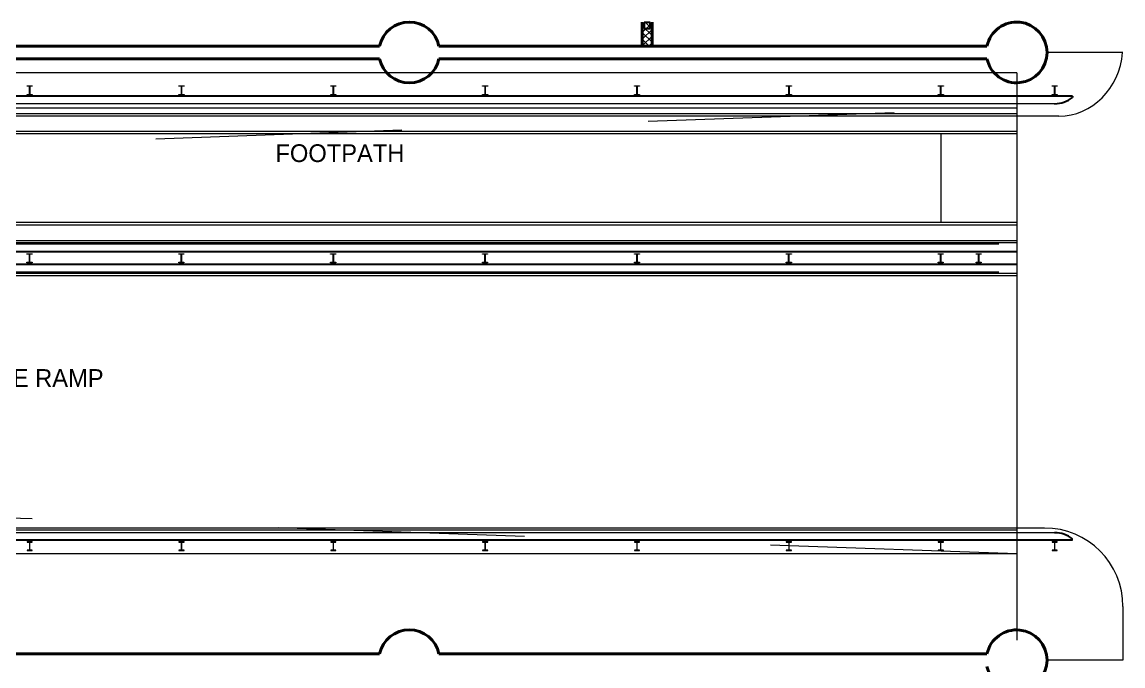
# Model space of a CAD drawing. Header units: metres. Extents: x 1807 to 3745, y 842 to 1968.
# Drawn here: x 3358.35 to 3380.1, y 1451.89 to 1464.6 of the extents above; entities that cross this region are included whole.
import ezdxf
from ezdxf.enums import TextEntityAlignment as Align

# ---------------------------------------------------------------- set-up
doc = ezdxf.new("R2010")
doc.units = ezdxf.units.M
doc.header["$MEASUREMENT"] = 0
doc.linetypes.add('DGN2', pattern=[9.732586, 4.866293, -4.866293])
doc.layers.add('Level 1', color=7, linetype='Continuous', lineweight=0)
doc.layers.add('Level 31', color=7, linetype='Continuous', lineweight=0)
doc.styles.add('Style-CHAR_FAST_FONT', font='CHAR_FAST_FONT.shx', dxfattribs={"height": 0.2})

msp = doc.modelspace()

# ---------------------------------------------------------------- linework, layer by layer
at = {"layer": 'Level 1', "color": 7, "linetype": 'Continuous', "lineweight": 40}
for p, q in [((3370.6, 1464.6), (3370.6, 1464.125)), ((3370.8, 1464.6), (3370.8, 1464.125)), ((3365.413, 1464.125), (3354.581, 1464.125)), ((3377.413, 1464.125), (3366.587, 1464.125)), ((3354.581, 1463.875), (3365.413, 1463.875)), ((3366.587, 1463.875), (3377.413, 1463.875)), ((3354.587, 1452.125), (3365.413, 1452.125)), ((3366.587, 1452.125), (3377.413, 1452.125))]:
    msp.add_line(p, q, dxfattribs=at)
at = {"layer": 'Level 1', "color": 7, "linetype": 'Continuous', "lineweight": 0}
for p, q in [((3370.669, 1464.594), (3370.602, 1464.528)), ((3370.602, 1464.394), (3370.802, 1464.594)), ((3370.602, 1464.528), (3370.802, 1464.328)), ((3370.802, 1464.461), (3370.669, 1464.594)), ((3370.602, 1464.261), (3370.802, 1464.461)), ((3370.802, 1464.194), (3370.602, 1464.394)), ((3370.802, 1464.328), (3370.602, 1464.128)), ((3370.746, 1464.117), (3370.602, 1464.261)), ((3370.602, 1464.128), (3370.613, 1464.117)), ((3370.724, 1464.117), (3370.802, 1464.194)), ((3380.094, 1464), (3378.6, 1464)), ((3378, 1463.6), (3321.856, 1463.6)), ((3378, 1463.6), (3378, 1452.4)), ((3378, 1463.4), (3378, 1462.394)), ((3378.749, 1462.988), (3334.022, 1462.988)), ((3379.1, 1463.138), (3379.1, 1463.108)), ((3378, 1462.9), (3322.045, 1462.9)), ((3378, 1462.788), (3334.117, 1462.788)), ((3378.835, 1462.742), (3334.13, 1462.742)), ((3378, 1462.438), (3334.212, 1462.438)), ((3378, 1462.394), (3334.224, 1462.394)), ((3376.5, 1462.394), (3376.5, 1460.644)), ((3378, 1460.644), (3334.698, 1460.644)), ((3378, 1460.588), (3334.713, 1460.588)), ((3378, 1460.644), (3378, 1454.568)), ((3377.648, 1460.213), (3334.773, 1460.213)), ((3378, 1460.281), (3334.796, 1460.281)), ((3378, 1460.238), (3334.808, 1460.238)), ((3377.648, 1459.663), (3334.923, 1459.663)), ((3378, 1459.638), (3334.971, 1459.638)), ((3378, 1459.592), (3334.983, 1459.592)), ((3378.75, 1454.518), (3336.316, 1454.518)), ((3378.55, 1454.611), (3336.333, 1454.611)), ((3378, 1454.568), (3336.344, 1454.568)), ((3379.1, 1454.368), (3379.1, 1454.398)), ((3378, 1454.1), (3324.43, 1454.1)), ((3380.1, 1453.061), (3380.1, 1452)), ((3380.1, 1452), (3378.6, 1452))]:
    msp.add_line(p, q, dxfattribs=at)
at = {"layer": 'Level 1', "color": 7, "linetype": 'Continuous', "lineweight": 30}
for p, q in [((3370.76, 1464.59), (3370.64, 1464.59)), ((3370.64, 1464.59), (3370.64, 1464.47)), ((3370.64, 1464.47), (3370.76, 1464.47)), ((3370.76, 1464.47), (3370.76, 1464.59)), ((3379.1, 1463.138), (3333.981, 1463.138)), ((3379.1, 1463.138), (3379.1, 1463.108)), ((3377.998, 1460.063), (3334.814, 1460.063)), ((3377.998, 1459.813), (3334.882, 1459.813)), ((3379.1, 1454.368), (3336.357, 1454.368))]:
    msp.add_line(p, q, dxfattribs=at)
at = {"layer": 'Level 1', "color": 7, "linetype": 'Continuous', "lineweight": 13}
for p, q in [((3358.449, 1463.342), (3358.551, 1463.342)), ((3358.449, 1463.334), (3358.449, 1463.342)), ((3358.49, 1463.334), (3358.449, 1463.334)), ((3358.449, 1463.164), (3358.449, 1463.172)), ((3358.449, 1463.172), (3358.49, 1463.172)), ((3358.551, 1463.164), (3358.449, 1463.164)), ((3358.498, 1463.18), (3358.498, 1463.326)), ((3358.502, 1463.326), (3358.502, 1463.18)), ((3358.551, 1463.334), (3358.51, 1463.334)), ((3358.51, 1463.172), (3358.551, 1463.172)), ((3358.551, 1463.342), (3358.551, 1463.334)), ((3358.551, 1463.172), (3358.551, 1463.164)), ((3361.449, 1463.342), (3361.551, 1463.342)), ((3361.449, 1463.334), (3361.449, 1463.342)), ((3361.49, 1463.334), (3361.449, 1463.334)), ((3361.449, 1463.164), (3361.449, 1463.172)), ((3361.449, 1463.172), (3361.49, 1463.172)), ((3361.551, 1463.164), (3361.449, 1463.164)), ((3361.498, 1463.18), (3361.498, 1463.326)), ((3361.502, 1463.326), (3361.502, 1463.18)), ((3361.551, 1463.334), (3361.51, 1463.334)), ((3361.51, 1463.172), (3361.551, 1463.172)), ((3361.551, 1463.342), (3361.551, 1463.334)), ((3361.551, 1463.172), (3361.551, 1463.164)), ((3364.449, 1463.342), (3364.551, 1463.342)), ((3364.449, 1463.334), (3364.449, 1463.342)), ((3364.49, 1463.334), (3364.449, 1463.334)), ((3364.449, 1463.164), (3364.449, 1463.172)), ((3364.449, 1463.172), (3364.49, 1463.172)), ((3364.551, 1463.164), (3364.449, 1463.164)), ((3364.498, 1463.18), (3364.498, 1463.326)), ((3364.502, 1463.326), (3364.502, 1463.18)), ((3364.551, 1463.334), (3364.51, 1463.334)), ((3364.51, 1463.172), (3364.551, 1463.172)), ((3364.551, 1463.342), (3364.551, 1463.334)), ((3364.551, 1463.172), (3364.551, 1463.164)), ((3367.449, 1463.342), (3367.551, 1463.342)), ((3367.449, 1463.334), (3367.449, 1463.342)), ((3367.49, 1463.334), (3367.449, 1463.334)), ((3367.449, 1463.164), (3367.449, 1463.172)), ((3367.449, 1463.172), (3367.49, 1463.172)), ((3367.551, 1463.164), (3367.449, 1463.164)), ((3367.498, 1463.18), (3367.498, 1463.326)), ((3367.502, 1463.326), (3367.502, 1463.18)), ((3367.551, 1463.334), (3367.51, 1463.334)), ((3367.51, 1463.172), (3367.551, 1463.172)), ((3367.551, 1463.342), (3367.551, 1463.334)), ((3367.551, 1463.172), (3367.551, 1463.164)), ((3370.449, 1463.342), (3370.551, 1463.342)), ((3370.449, 1463.334), (3370.449, 1463.342)), ((3370.49, 1463.334), (3370.449, 1463.334)), ((3370.449, 1463.164), (3370.449, 1463.172)), ((3370.449, 1463.172), (3370.49, 1463.172)), ((3370.551, 1463.164), (3370.449, 1463.164)), ((3370.498, 1463.18), (3370.498, 1463.326)), ((3370.502, 1463.326), (3370.502, 1463.18)), ((3370.551, 1463.334), (3370.51, 1463.334)), ((3370.51, 1463.172), (3370.551, 1463.172)), ((3370.551, 1463.342), (3370.551, 1463.334)), ((3370.551, 1463.172), (3370.551, 1463.164)), ((3373.449, 1463.342), (3373.551, 1463.342)), ((3373.449, 1463.334), (3373.449, 1463.342)), ((3373.49, 1463.334), (3373.449, 1463.334)), ((3373.449, 1463.164), (3373.449, 1463.172)), ((3373.449, 1463.172), (3373.49, 1463.172)), ((3373.551, 1463.164), (3373.449, 1463.164)), ((3373.498, 1463.18), (3373.498, 1463.326)), ((3373.502, 1463.326), (3373.502, 1463.18)), ((3373.551, 1463.334), (3373.51, 1463.334)), ((3373.51, 1463.172), (3373.551, 1463.172)), ((3373.551, 1463.342), (3373.551, 1463.334)), ((3373.551, 1463.172), (3373.551, 1463.164)), ((3376.449, 1463.342), (3376.551, 1463.342)), ((3376.449, 1463.334), (3376.449, 1463.342)), ((3376.49, 1463.334), (3376.449, 1463.334)), ((3376.449, 1463.164), (3376.449, 1463.172)), ((3376.449, 1463.172), (3376.49, 1463.172)), ((3376.551, 1463.164), (3376.449, 1463.164)), ((3376.498, 1463.18), (3376.498, 1463.326)), ((3376.502, 1463.326), (3376.502, 1463.18)), ((3376.551, 1463.334), (3376.51, 1463.334)), ((3376.51, 1463.172), (3376.551, 1463.172)), ((3376.551, 1463.342), (3376.551, 1463.334)), ((3376.551, 1463.172), (3376.551, 1463.164)), ((3378.699, 1463.342), (3378.801, 1463.342)), ((3378.699, 1463.334), (3378.699, 1463.342)), ((3378.74, 1463.334), (3378.699, 1463.334)), ((3378.699, 1463.164), (3378.699, 1463.172)), ((3378.699, 1463.172), (3378.74, 1463.172)), ((3378.801, 1463.164), (3378.699, 1463.164)), ((3378.748, 1463.18), (3378.748, 1463.326)), ((3378.752, 1463.326), (3378.752, 1463.18)), ((3378.801, 1463.334), (3378.76, 1463.334)), ((3378.76, 1463.172), (3378.801, 1463.172)), ((3378.801, 1463.342), (3378.801, 1463.334)), ((3378.801, 1463.172), (3378.801, 1463.164)), ((3358.447, 1460.027), (3358.548, 1460.027)), ((3358.447, 1460.019), (3358.447, 1460.027)), ((3358.488, 1460.019), (3358.447, 1460.019)), ((3358.495, 1459.865), (3358.495, 1460.011)), ((3358.5, 1460.011), (3358.5, 1459.865)), ((3358.548, 1460.019), (3358.508, 1460.019)), ((3358.548, 1460.027), (3358.548, 1460.019)), ((3361.447, 1460.027), (3361.548, 1460.027)), ((3361.447, 1460.019), (3361.447, 1460.027)), ((3361.488, 1460.019), (3361.447, 1460.019)), ((3361.495, 1459.865), (3361.495, 1460.011)), ((3361.5, 1460.011), (3361.5, 1459.865)), ((3361.548, 1460.019), (3361.508, 1460.019)), ((3361.548, 1460.027), (3361.548, 1460.019)), ((3364.447, 1460.027), (3364.548, 1460.027)), ((3364.447, 1460.019), (3364.447, 1460.027)), ((3364.488, 1460.019), (3364.447, 1460.019)), ((3364.495, 1459.865), (3364.495, 1460.011)), ((3364.5, 1460.011), (3364.5, 1459.865)), ((3364.548, 1460.019), (3364.508, 1460.019)), ((3364.548, 1460.027), (3364.548, 1460.019)), ((3367.447, 1460.027), (3367.548, 1460.027)), ((3367.447, 1460.019), (3367.447, 1460.027)), ((3367.488, 1460.019), (3367.447, 1460.019)), ((3367.495, 1459.865), (3367.495, 1460.011)), ((3367.5, 1460.011), (3367.5, 1459.865)), ((3367.548, 1460.019), (3367.508, 1460.019)), ((3367.548, 1460.027), (3367.548, 1460.019)), ((3370.447, 1460.027), (3370.548, 1460.027)), ((3370.447, 1460.019), (3370.447, 1460.027)), ((3370.488, 1460.019), (3370.447, 1460.019)), ((3370.495, 1459.865), (3370.495, 1460.011)), ((3370.5, 1460.011), (3370.5, 1459.865)), ((3370.548, 1460.019), (3370.508, 1460.019)), ((3370.548, 1460.027), (3370.548, 1460.019)), ((3373.447, 1460.027), (3373.548, 1460.027)), ((3373.447, 1460.019), (3373.447, 1460.027)), ((3373.488, 1460.019), (3373.447, 1460.019)), ((3373.495, 1459.865), (3373.495, 1460.011)), ((3373.5, 1460.011), (3373.5, 1459.865)), ((3373.548, 1460.019), (3373.508, 1460.019)), ((3373.548, 1460.027), (3373.548, 1460.019)), ((3376.447, 1460.027), (3376.548, 1460.027)), ((3376.447, 1460.019), (3376.447, 1460.027)), ((3376.488, 1460.019), (3376.447, 1460.019)), ((3376.495, 1459.865), (3376.495, 1460.011)), ((3376.5, 1460.011), (3376.5, 1459.865)), ((3376.548, 1460.019), (3376.508, 1460.019)), ((3376.548, 1460.027), (3376.548, 1460.019)), ((3377.197, 1460.027), (3377.298, 1460.027)), ((3377.197, 1460.019), (3377.197, 1460.027)), ((3377.238, 1460.019), (3377.197, 1460.019)), ((3377.245, 1459.865), (3377.245, 1460.011)), ((3377.25, 1460.011), (3377.25, 1459.865)), ((3377.298, 1460.019), (3377.258, 1460.019)), ((3377.298, 1460.027), (3377.298, 1460.019)), ((3358.447, 1459.849), (3358.447, 1459.857)), ((3358.447, 1459.857), (3358.488, 1459.857)), ((3358.548, 1459.849), (3358.447, 1459.849)), ((3358.508, 1459.857), (3358.548, 1459.857)), ((3358.548, 1459.857), (3358.548, 1459.849)), ((3361.447, 1459.849), (3361.447, 1459.857)), ((3361.447, 1459.857), (3361.488, 1459.857)), ((3361.548, 1459.849), (3361.447, 1459.849)), ((3361.508, 1459.857), (3361.548, 1459.857)), ((3361.548, 1459.857), (3361.548, 1459.849)), ((3364.447, 1459.849), (3364.447, 1459.857)), ((3364.447, 1459.857), (3364.488, 1459.857)), ((3364.548, 1459.849), (3364.447, 1459.849)), ((3364.508, 1459.857), (3364.548, 1459.857)), ((3364.548, 1459.857), (3364.548, 1459.849)), ((3367.447, 1459.849), (3367.447, 1459.857)), ((3367.447, 1459.857), (3367.488, 1459.857)), ((3367.548, 1459.849), (3367.447, 1459.849)), ((3367.508, 1459.857), (3367.548, 1459.857)), ((3367.548, 1459.857), (3367.548, 1459.849)), ((3370.447, 1459.849), (3370.447, 1459.857)), ((3370.447, 1459.857), (3370.488, 1459.857)), ((3370.548, 1459.849), (3370.447, 1459.849)), ((3370.508, 1459.857), (3370.548, 1459.857)), ((3370.548, 1459.857), (3370.548, 1459.849)), ((3373.447, 1459.849), (3373.447, 1459.857)), ((3373.447, 1459.857), (3373.488, 1459.857)), ((3373.548, 1459.849), (3373.447, 1459.849)), ((3373.508, 1459.857), (3373.548, 1459.857)), ((3373.548, 1459.857), (3373.548, 1459.849)), ((3376.447, 1459.849), (3376.447, 1459.857)), ((3376.447, 1459.857), (3376.488, 1459.857)), ((3376.548, 1459.849), (3376.447, 1459.849)), ((3376.508, 1459.857), (3376.548, 1459.857)), ((3376.548, 1459.857), (3376.548, 1459.849)), ((3377.197, 1459.849), (3377.197, 1459.857)), ((3377.197, 1459.857), (3377.238, 1459.857)), ((3377.298, 1459.849), (3377.197, 1459.849)), ((3377.258, 1459.857), (3377.298, 1459.857)), ((3377.298, 1459.857), (3377.298, 1459.849)), ((3358.551, 1454.342), (3358.449, 1454.342)), ((3358.449, 1454.342), (3358.449, 1454.334)), ((3358.449, 1454.334), (3358.49, 1454.334)), ((3358.498, 1454.326), (3358.498, 1454.18)), ((3358.502, 1454.18), (3358.502, 1454.326)), ((3358.51, 1454.334), (3358.551, 1454.334)), ((3358.551, 1454.334), (3358.551, 1454.342)), ((3361.551, 1454.342), (3361.449, 1454.342)), ((3361.449, 1454.342), (3361.449, 1454.334)), ((3361.449, 1454.334), (3361.49, 1454.334)), ((3361.498, 1454.326), (3361.498, 1454.18)), ((3361.502, 1454.18), (3361.502, 1454.326)), ((3361.51, 1454.334), (3361.551, 1454.334)), ((3361.551, 1454.334), (3361.551, 1454.342)), ((3364.551, 1454.342), (3364.449, 1454.342)), ((3364.449, 1454.342), (3364.449, 1454.334)), ((3364.449, 1454.334), (3364.49, 1454.334)), ((3364.498, 1454.326), (3364.498, 1454.18)), ((3364.502, 1454.18), (3364.502, 1454.326)), ((3364.51, 1454.334), (3364.551, 1454.334)), ((3364.551, 1454.334), (3364.551, 1454.342)), ((3367.551, 1454.342), (3367.449, 1454.342)), ((3367.449, 1454.342), (3367.449, 1454.334)), ((3367.449, 1454.334), (3367.49, 1454.334)), ((3367.498, 1454.326), (3367.498, 1454.18)), ((3367.502, 1454.18), (3367.502, 1454.326)), ((3367.51, 1454.334), (3367.551, 1454.334)), ((3367.551, 1454.334), (3367.551, 1454.342)), ((3370.551, 1454.342), (3370.449, 1454.342)), ((3370.449, 1454.342), (3370.449, 1454.334)), ((3370.449, 1454.334), (3370.49, 1454.334)), ((3370.498, 1454.326), (3370.498, 1454.18)), ((3370.502, 1454.18), (3370.502, 1454.326)), ((3370.51, 1454.334), (3370.551, 1454.334)), ((3370.551, 1454.334), (3370.551, 1454.342)), ((3373.551, 1454.342), (3373.449, 1454.342)), ((3373.449, 1454.342), (3373.449, 1454.334)), ((3373.449, 1454.334), (3373.49, 1454.334)), ((3373.498, 1454.326), (3373.498, 1454.18)), ((3373.502, 1454.18), (3373.502, 1454.326)), ((3373.51, 1454.334), (3373.551, 1454.334)), ((3373.551, 1454.334), (3373.551, 1454.342)), ((3376.551, 1454.342), (3376.449, 1454.342)), ((3376.449, 1454.342), (3376.449, 1454.334)), ((3376.449, 1454.334), (3376.49, 1454.334)), ((3376.498, 1454.326), (3376.498, 1454.18)), ((3376.502, 1454.18), (3376.502, 1454.326)), ((3376.51, 1454.334), (3376.551, 1454.334)), ((3376.551, 1454.334), (3376.551, 1454.342)), ((3378.801, 1454.342), (3378.699, 1454.342)), ((3378.699, 1454.342), (3378.699, 1454.334)), ((3378.699, 1454.334), (3378.74, 1454.334)), ((3378.748, 1454.326), (3378.748, 1454.18)), ((3378.752, 1454.18), (3378.752, 1454.326)), ((3378.76, 1454.334), (3378.801, 1454.334)), ((3378.801, 1454.334), (3378.801, 1454.342)), ((3358.49, 1454.172), (3358.449, 1454.172)), ((3358.449, 1454.172), (3358.449, 1454.164)), ((3358.449, 1454.164), (3358.551, 1454.164)), ((3358.551, 1454.172), (3358.51, 1454.172)), ((3358.551, 1454.164), (3358.551, 1454.172)), ((3361.49, 1454.172), (3361.449, 1454.172)), ((3361.449, 1454.172), (3361.449, 1454.164)), ((3361.449, 1454.164), (3361.551, 1454.164)), ((3361.551, 1454.172), (3361.51, 1454.172)), ((3361.551, 1454.164), (3361.551, 1454.172)), ((3364.49, 1454.172), (3364.449, 1454.172)), ((3364.449, 1454.172), (3364.449, 1454.164)), ((3364.449, 1454.164), (3364.551, 1454.164)), ((3364.551, 1454.172), (3364.51, 1454.172)), ((3364.551, 1454.164), (3364.551, 1454.172)), ((3367.49, 1454.172), (3367.449, 1454.172)), ((3367.449, 1454.172), (3367.449, 1454.164)), ((3367.449, 1454.164), (3367.551, 1454.164)), ((3367.551, 1454.172), (3367.51, 1454.172)), ((3367.551, 1454.164), (3367.551, 1454.172)), ((3370.49, 1454.172), (3370.449, 1454.172)), ((3370.449, 1454.172), (3370.449, 1454.164)), ((3370.449, 1454.164), (3370.551, 1454.164)), ((3370.551, 1454.172), (3370.51, 1454.172)), ((3370.551, 1454.164), (3370.551, 1454.172)), ((3373.49, 1454.172), (3373.449, 1454.172)), ((3373.449, 1454.172), (3373.449, 1454.164)), ((3373.449, 1454.164), (3373.551, 1454.164)), ((3373.551, 1454.172), (3373.51, 1454.172)), ((3373.551, 1454.164), (3373.551, 1454.172)), ((3376.49, 1454.172), (3376.449, 1454.172)), ((3376.449, 1454.172), (3376.449, 1454.164)), ((3376.449, 1454.164), (3376.551, 1454.164)), ((3376.551, 1454.172), (3376.51, 1454.172)), ((3376.551, 1454.164), (3376.551, 1454.172)), ((3378.74, 1454.172), (3378.699, 1454.172)), ((3378.699, 1454.172), (3378.699, 1454.164)), ((3378.699, 1454.164), (3378.801, 1454.164)), ((3378.801, 1454.172), (3378.76, 1454.172)), ((3378.801, 1454.164), (3378.801, 1454.172))]:
    msp.add_line(p, q, dxfattribs=at)
at = {"layer": 'Level 1', "color": 7, "linetype": 'DGN2', "lineweight": 0}
for p, q in [((3254, 1458.5), (3378, 1462.9)), ((3378, 1454.1), (3254, 1458.5))]:
    msp.add_line(p, q, dxfattribs=at)
at = {"layer": 'Level 1', "color": 7, "linetype": 'Continuous', "lineweight": 40}
for centre, start, end in [((3366, 1464), 12.0237, 167.9763), ((3378, 1464), 192.0257, 167.9763), ((3366, 1464), 192.1438, 347.9743), ((3366, 1452), 12.0247, 167.9752), ((3378, 1452), 192.0248, 167.9752)]:
    msp.add_arc(centre, 0.6, start, end, dxfattribs=at)
at = {"layer": 'Level 1', "color": 7, "linetype": 'Continuous', "lineweight": 13}
for centre, start, end in [((3358.49, 1463.326), 0, 90), ((3358.49, 1463.18), 270, 0), ((3358.51, 1463.326), 90, 180), ((3358.51, 1463.18), 180, 270), ((3361.49, 1463.326), 0, 90), ((3361.49, 1463.18), 270, 0), ((3361.51, 1463.326), 90, 180), ((3361.51, 1463.18), 180, 270), ((3364.49, 1463.326), 0, 90), ((3364.49, 1463.18), 270, 0), ((3364.51, 1463.326), 90, 180), ((3364.51, 1463.18), 180, 270), ((3367.49, 1463.326), 0, 90), ((3367.49, 1463.18), 270, 0), ((3367.51, 1463.326), 90, 180), ((3367.51, 1463.18), 180, 270), ((3370.49, 1463.326), 0, 90), ((3370.49, 1463.18), 270, 0), ((3370.51, 1463.326), 90, 180), ((3370.51, 1463.18), 180, 270), ((3373.49, 1463.326), 0, 90), ((3373.49, 1463.18), 270, 0), ((3373.51, 1463.326), 90, 180), ((3373.51, 1463.18), 180, 270), ((3376.49, 1463.326), 0, 90), ((3376.49, 1463.18), 270, 0), ((3376.51, 1463.326), 90, 180), ((3376.51, 1463.18), 180, 270), ((3378.74, 1463.326), 0, 90), ((3378.74, 1463.18), 270, 0), ((3378.76, 1463.326), 90, 180), ((3378.76, 1463.18), 180, 270), ((3358.488, 1460.011), 0, 90), ((3358.508, 1460.011), 90, 180), ((3361.488, 1460.011), 0, 90), ((3361.508, 1460.011), 90, 180), ((3364.488, 1460.011), 0, 90), ((3364.508, 1460.011), 90, 180), ((3367.488, 1460.011), 0, 90), ((3367.508, 1460.011), 90, 180), ((3370.488, 1460.011), 0, 90), ((3370.508, 1460.011), 90, 180), ((3373.488, 1460.011), 0, 90), ((3373.508, 1460.011), 90, 180), ((3376.488, 1460.011), 0, 90), ((3376.508, 1460.011), 90, 180), ((3377.238, 1460.011), 0, 90), ((3377.258, 1460.011), 90, 180), ((3358.488, 1459.865), 270, 0), ((3358.508, 1459.865), 180, 270), ((3361.488, 1459.865), 270, 0), ((3361.508, 1459.865), 180, 270), ((3364.488, 1459.865), 270, 0), ((3364.508, 1459.865), 180, 270), ((3367.488, 1459.865), 270, 0), ((3367.508, 1459.865), 180, 270), ((3370.488, 1459.865), 270, 0), ((3370.508, 1459.865), 180, 270), ((3373.488, 1459.865), 270, 0), ((3373.508, 1459.865), 180, 270), ((3376.488, 1459.865), 270, 0), ((3376.508, 1459.865), 180, 270), ((3377.238, 1459.865), 270, 0), ((3377.258, 1459.865), 180, 270), ((3358.49, 1454.326), 0, 90), ((3358.51, 1454.326), 90, 180), ((3361.49, 1454.326), 0, 90), ((3361.51, 1454.326), 90, 180), ((3364.49, 1454.326), 0, 90), ((3364.51, 1454.326), 90, 180), ((3367.49, 1454.326), 0, 90), ((3367.51, 1454.326), 90, 180), ((3370.49, 1454.326), 0, 90), ((3370.51, 1454.326), 90, 180), ((3373.49, 1454.326), 0, 90), ((3373.51, 1454.326), 90, 180), ((3376.49, 1454.326), 0, 90), ((3376.51, 1454.326), 90, 180), ((3378.74, 1454.326), 0, 90), ((3378.76, 1454.326), 90, 180), ((3358.49, 1454.18), 270, 0), ((3358.51, 1454.18), 180, 270), ((3361.49, 1454.18), 270, 0), ((3361.51, 1454.18), 180, 270), ((3364.49, 1454.18), 270, 0), ((3364.51, 1454.18), 180, 270), ((3367.49, 1454.18), 270, 0), ((3367.51, 1454.18), 180, 270), ((3370.49, 1454.18), 270, 0), ((3370.51, 1454.18), 180, 270), ((3373.49, 1454.18), 270, 0), ((3373.51, 1454.18), 180, 270), ((3376.49, 1454.18), 270, 0), ((3376.51, 1454.18), 180, 270), ((3378.74, 1454.18), 270, 0), ((3378.76, 1454.18), 180, 270)]:
    msp.add_arc(centre, 0.0076, start, end, dxfattribs=at)
at = {"layer": 'Level 1', "color": 7, "linetype": 'Continuous', "lineweight": 30}
for centre, start, end in [((3378.745, 1463.573), 270.5036, 307.3457), ((3378.745, 1453.933), 52.6543, 89.4964)]:
    msp.add_arc(centre, 0.585, start, end, dxfattribs=at)
at = {"layer": 'Level 1', "color": 7, "linetype": 'Continuous', "lineweight": 0}
msp.add_arc((3378.55, 1453.061), 1.55, 0, 90, dxfattribs=at)
msp.add_ellipse((3378.835, 1464.124), major_axis=(0, -1.382), ratio=0.914008, start_param=6.283185, end_param=7.76419, dxfattribs=at)

# ---------------------------------------------------------------- texts
at = {"layer": 'Level 31', "color": 7, "linetype": 'Continuous', "lineweight": 13, "style": 'Style-CHAR_FAST_FONT'}
msp.add_text('FOOTPATH', height=0.35, dxfattribs=at).set_placement((3363.356, 1462.011), align=Align.MIDDLE_LEFT)
at = {"layer": 'Level 31', "color": 7, "linetype": 'Continuous', "lineweight": 30, "style": 'Style-CHAR_FAST_FONT'}
msp.add_text('BAGGAGE RAMP', height=0.35, dxfattribs=at).set_placement((3356.138, 1457.572), align=Align.MIDDLE_LEFT)

doc.saveas('drawing.dxf')
